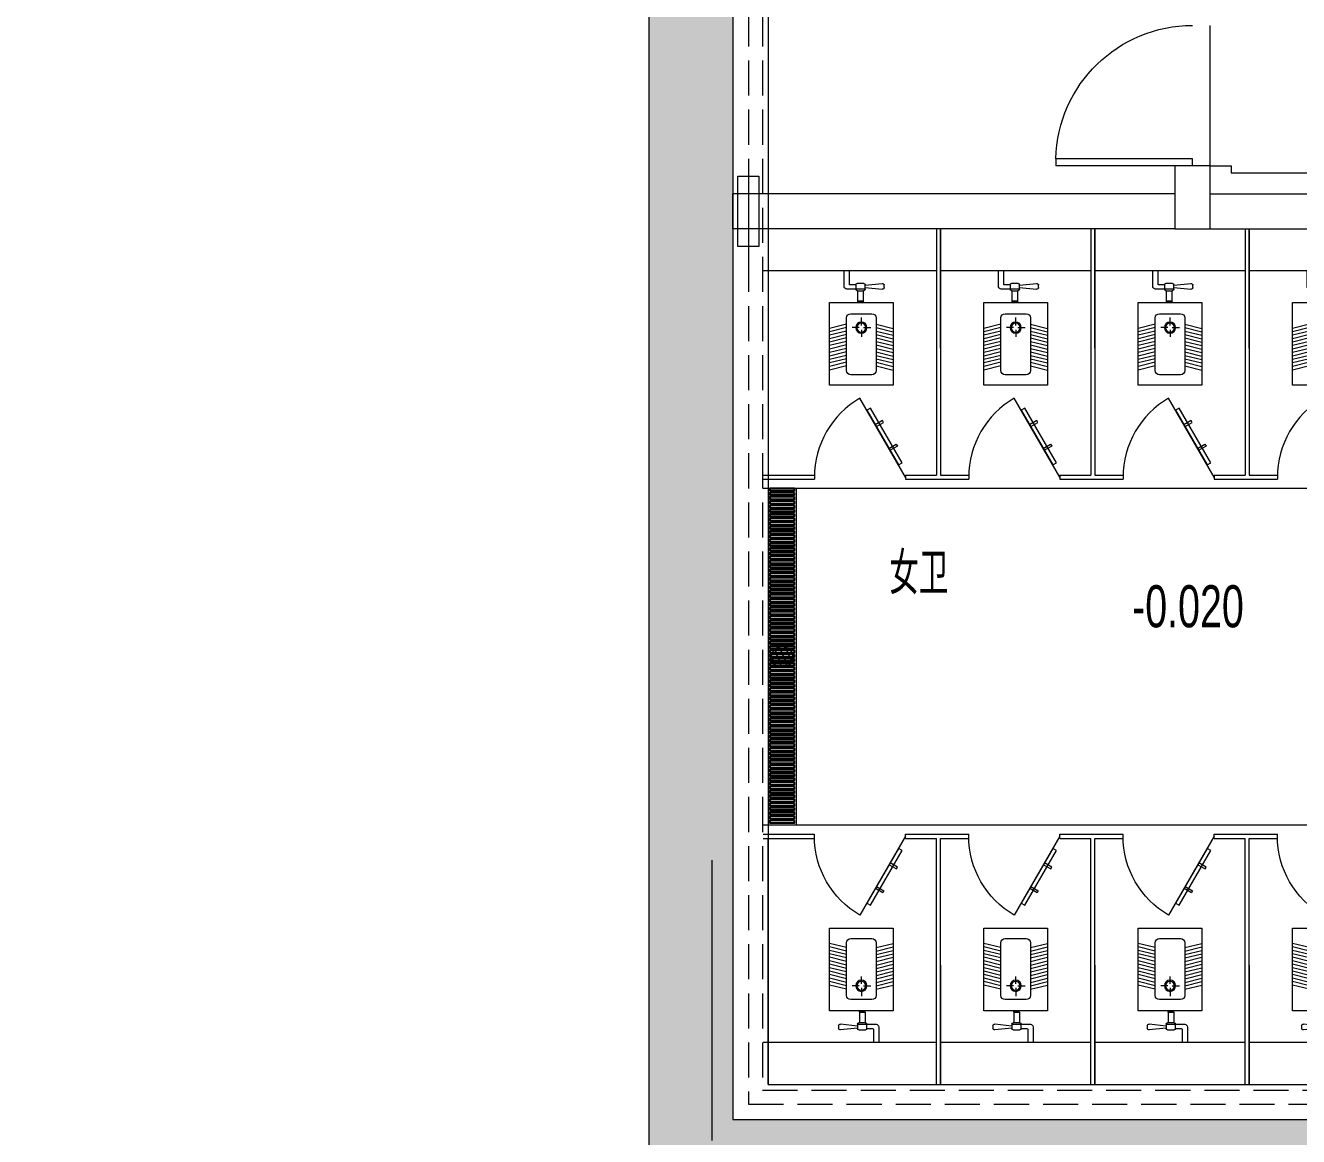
# Model space of a CAD drawing. Extents: x 4 to 13611208, y -605838 to 574722.
# Drawn here: x 13295504 to 13304578, y 207589 to 215510 of the extents above; entities that cross this region are included whole.
import ezdxf

# ---------------------------------------------------------------- set-up
doc = ezdxf.new("R2010")
doc.units = 0
doc.header["$LTSCALE"] = 1000
doc.header["$MEASUREMENT"] = 0
doc.linetypes.add('DASH', pattern=[0.35, 0.25, -0.1])
doc.linetypes.add('DOTE', pattern=[2.4200000000000004, 2, -0.2, 0.02, -0.2])
for name, color, linetype, lineweight in [('1-卫生间-设备', 8, 'Continuous', 13), ('建筑底图', 8, 'Continuous', 13), ('预埋件', 8, 'Continuous', 5)]:
    doc.layers.add(name, color=color, linetype=linetype, lineweight=lineweight)
doc.layers.add('洁具', color=253, linetype='Continuous')
doc.styles.add('C', font='HZTXT_E', dxfattribs={"width": 0.7, "bigfont": 'HZTXT'})

# ---------------------------------------------------------------- blocks, each defined once
blk = doc.blocks.new('dxg')
at = {"layer": '预埋件', "color": 8}
blk.add_line((12400099.73620189, -4150605.252443051), (12400799.73620189, -4150605.252443051), dxfattribs=at)
blk.add_lwpolyline([(12400199.73620189, -4150680.252443051), (12400199.73620189, -4150530.252443051), (12400699.73620189, -4150530.252443051), (12400699.73620189, -4150680.252443051), (12400199.73620189, -4150680.252443051)], dxfattribs=at)
blk = doc.blocks.new('蹲便器')
at = {"layer": '洁具', "color": 8, "lineweight": 5}
for p, q in [((-75518.66343140102, -530036.8860889504), (-75548.66343140102, -529914.3023951432)), ((-75493.55386403261, -530036.8860889504), (-75523.55386403261, -529914.3023951432)), ((-75468.44429666421, -530036.8860889504), (-75498.44429666421, -529914.3023951432)), ((-75444.41471533314, -530036.8860889504), (-75474.41471533314, -529914.3023951432)), ((-75419.30514796474, -530036.8860889504), (-75449.30514796474, -529914.3023951432)), ((-75394.19558059622, -530036.8860889504), (-75424.19558059622, -529914.3023951432)), ((-75370.16599926504, -530036.8860889504), (-75400.16599926504, -529914.3023951432)), ((-75345.05643189664, -530036.8860889504), (-75375.05643189664, -529914.3023951432)), ((-75319.94686452823, -530036.8860889504), (-75349.94686452823, -529914.3023951432)), ((-75295.91728319717, -530036.8860889504), (-75325.91728319717, -529914.3023951432)), ((-75270.80771582876, -530036.8860889504), (-75300.80771582876, -529914.3023951432)), ((-75245.69814846024, -530036.8860889504), (-75275.69814846024, -529914.3023951432)), ((-75221.66856712906, -530036.8860889504), (-75251.66856712906, -529914.3023951432)), ((-74959.34057755629, -530114.6486916214), (-74972.45367081824, -529993.2773627362)), ((-74959.71585146885, -529979.217220592), (-74945.02696346468, -529979.217220592)), ((-74944.83590673574, -530114.6486916214), (-74932.28914411529, -529993.2773627362)), ((-75246.45429989998, -530127.0428381406), (-75246.45429989998, -530075.1682890304)), ((-75261.21385690256, -530141.8023951432), (-75313.08840601274, -530141.8023951432)), ((-75246.45429989998, -530156.5619521458), (-75246.45429989998, -530208.436501256)), ((-75231.69474289741, -530141.8023951432), (-75173.17304349586, -530141.8023951432)), ((-75064.07978025335, -530133.8549452674), (-75064.07978025335, -530161.6616443173)), ((-75057.67978025344, -530127.4549452674), (-74983.0932907383, -530127.4549452674)), ((-75057.67978025344, -530127.4549452674), (-75057.67978025344, -530168.0616443173)), ((-75057.67978025344, -530168.0616443173), (-74983.0932907383, -530168.0616443173)), ((-74983.0932907383, -530171.2678979633), (-74983.0932907383, -530124.2486916215)), ((-74973.49329073832, -530114.6486916214), (-74941.54934720241, -530114.6486916214)), ((-74973.49329073832, -530114.6486916214), (-74973.49329073832, -530180.8678979634)), ((-74931.94934720243, -530124.2486916215), (-74931.94934720243, -530171.2678979633)), ((-75518.66343140102, -530246.718701336), (-75548.66343140102, -530369.3023951432)), ((-75493.55386403261, -530246.718701336), (-75523.55386403261, -530369.3023951432)), ((-75468.44429666421, -530246.718701336), (-75498.44429666421, -530369.3023951432)), ((-75444.41471533314, -530246.718701336), (-75474.41471533314, -530369.3023951432)), ((-75419.30514796474, -530246.718701336), (-75449.30514796474, -530369.3023951432)), ((-75394.19558059622, -530246.718701336), (-75424.19558059622, -530369.3023951432)), ((-75370.16599926504, -530246.718701336), (-75400.16599926504, -530369.3023951432)), ((-75345.05643189664, -530246.718701336), (-75375.05643189664, -530369.3023951432)), ((-75319.94686452823, -530246.718701336), (-75349.94686452823, -530369.3023951432)), ((-75295.91728319717, -530246.718701336), (-75325.91728319717, -530369.3023951432)), ((-75270.80771582876, -530246.718701336), (-75300.80771582876, -530369.3023951432)), ((-75245.69814846024, -530246.718701336), (-75275.69814846024, -530369.3023951432)), ((-75221.66856712906, -530246.718701336), (-75251.66856712906, -530369.3023951432)), ((-74941.54934720241, -530180.8678979634), (-74973.49329073832, -530180.8678979634)), ((-74971.54379147908, -530180.8678979634), (-74971.54379147908, -530246.1347731883)), ((-74952.34379147913, -530265.3347731882), (-74842.38559373969, -530265.3347731882)), ((-74942.4159924892, -530180.8678979634), (-74942.4159924892, -530220.9346107913)), ((-74936.01599248918, -530227.3346107912), (-74842.38559373969, -530227.3346107912))]:
    blk.add_line(p, q, dxfattribs=at)
blk.add_lwpolyline([(-75657.38559373969, -529914.3023951432), (-75657.38559373969, -530369.3023951432), (-75067.38559373969, -530369.3023951432), (-75067.38559373969, -529914.3023951432)], close=True, dxfattribs=at)
blk.add_lwpolyline([(-75582.38559373969, -530066.8860889504), (-75582.38559373969, -530216.718701336, 0.414213562373095), (-75552.38559373969, -530246.718701336), (-75177.38559373969, -530246.718701336, 0.414213562373095), (-75147.38559373969, -530216.718701336), (-75147.38559373969, -530066.8860889504, 0.414213562373095), (-75177.38559373969, -530036.8860889504), (-75552.38559373969, -530036.8860889504, 0.414213562373095)], format="xyb", close=True, dxfattribs=at)
for radius in [40, 31.6576408072724]:
    blk.add_circle((-75246.45429989998, -530141.8023951432), radius, dxfattribs=at)
for centre, radius, start, end in [((-74959.71585146885, -529992.0172205919), 12.8, 90, 185.6498412529631), ((-74945.02696346468, -529992.0172205919), 12.8, 354.3501587470369, 90), ((-75057.67978025344, -530133.8549452674), 6.4, 90, 180), ((-75057.67978025344, -530161.6616443173), 6.4, 180, 270), ((-74973.49329073832, -530124.2486916215), 9.600000000020373, 90, 180), ((-74973.49329073832, -530171.2678979633), 9.599999999991267, 180, 270), ((-74941.54934720241, -530124.2486916215), 9.600000000020373, 0, 90), ((-74941.5493472023, -530171.2678979633), 9.599999999991267, 270, 0), ((-74952.34379147913, -530246.1347731883), 19.2, 180, 270), ((-74936.01599248918, -530220.9346107913), 6.4, 180, 270)]:
    blk.add_arc(centre, radius, start, end, dxfattribs=at)
blk = doc.blocks.new('厕所衣钩01')
at = {"layer": '1-卫生间-设备', "color": 75}
for points in [[(41869.15375313975, 41155.97463694969), (41869.15375313975, 41125.97463694969), (42319.15375313975, 41125.97463694969), (42319.15375313975, 41155.97463694969)], [(41989.15375313975, 41185.97463694969), (41989.15375313975, 41125.97463694969), (42004.15375313975, 41125.97463694969), (42004.15375313975, 41185.97463694969)], [(42199.15375313975, 41185.97463694969), (42199.15375313975, 41125.97463694969), (42184.15375313975, 41125.97463694969), (42184.15375313975, 41185.97463694969)]]:
    blk.add_lwpolyline(points, close=True, dxfattribs=at)
blk = doc.blocks.new('$lvtry$00000171')
for p, q in [((-74.24621202462731, 10.60660171788186), (-10.60660171788186, 74.24621202462731)), ((-69.81875867368217, -27.39235180270043), (27.39235180242758, 69.81875867368217)), ((-53.03300858900184, -53.03300858886359), (53.03300858900184, 53.03300858886359)), ((-27.39235180242758, -69.81875867368217), (69.81875867368217, 27.39235180270043)), ((10.60660171788186, -74.24621202462731), (74.24621202462731, -10.60660171788186))]:
    blk.add_line(p, q)
blk.add_circle((0, 0), 75)
blk.add_point((0, 0))
blk = doc.blocks.new('$DorLib2D$00000001')
for p, q in [((0.45, 0.975), (0.5000000000000002, 0.975)), ((0.45, 0), (0.45, 0.975)), ((0.5, 0), (0.5, 0.975)), ((0.5, 0), (0.45, 0))]:
    blk.add_line(p, q)
at = {"lineweight": 13}
blk.add_arc((0.475, 0), 0.975, 91.46928358135379, 180, dxfattribs=at)
blk = doc.blocks.new('_FZH')
blk.add_lwpolyline([(-0.5, -0.5), (0.5, -0.5), (0.5000000000000001, 0.5), (-0.4999999999999999, 0.5)], close=True)

msp = doc.modelspace()

# ---------------------------------------------------------------- hatches: boundary and pattern name
at = {"layer": '建筑底图'}
h = msp.add_hatch(dxfattribs=at)
h.set_pattern_fill('钢筋混凝土', color=8, scale=100, style=0)
h.set_pattern_definition([(45, (0.2669163811951876, -129739.492322559), (-176.7766952966369, 176.7766952966369), []), (49.99999999999999, (0.2669163811951876, -129739.492322559), (717.2601826007534, -62.75213498259511), [75, -825]), (355, (0.2669163811951876, -129739.492322559), (-138.751333613, 752.1921337000118), [60, -660]), (100.4514, (60.03859638119519, -129744.721662559), (578.5093817140216, 689.4395420609536), [63.74019000000001, -701.142112]), (46.18420000000001, (0.2669163811951876, -129539.492322559), (1067.241048625644, -165.5190143290181), [112.5, -1237.5]), (96.6356, (89.20366138119519, -129553.285629559), (934.6627055487033, 974.1178709004417), [95.610288, -1051.713]), (351.1842, (0.2669163811951876, -129539.492322559), (934.6619451336272, 974.1186009253246), [90, -990]), (21, (100.2669163811952, -129589.492322559), (596.9070521184617, -402.6188906653388), [75, -825]), (326.0000000000001, (100.2669163811952, -129589.492322559), (243.3153319215817, 725.150045046853), [60, -660]), (71.4514, (150.0091493811952, -129623.043928559), (840.22262858149, 322.5304967099524), [63.74019000000001, -701.142112]), (37.50000000000001, (0.2669163811951876, -129739.492322559), (12.15985531729067, 332.8938538313115), [0, -652, 0, -670, 0, -662.5]), (7.499999999999999, (0.2669163811951876, -129739.492322559), (263.0695374421486, 394.4117118823602), [0, -382, 0, -637, 0, -252.5]), (327.5, (-222.7330836188048, -129739.492322559), (533.822436172409, -22.55487173437976), [0, -250, 0, -780, 0, -1035]), (317.5, (-322.7330836188048, -129739.492322559), (583.1861693423863, 100.1049823323177), [0, -325, 0, -518, 0, -735])])
h.paths.add_polyline_path([(13333997.36706131, 224709.5125439432), (13294898.3266213, 224709.5125439243), (13294898.3266213, 217009.5139677661), (13299947.36620429, 217009.5139677661), (13299947.36620442, 207109.5123762545), (13319627.36781459, 207109.5123762545), (13319627.36781599, 206729.5124832372), (13320127.3662034, 206729.5124850767), (13320127.36781474, 209209.5139065575), (13325547.36620441, 209209.5139065575), (13325547.36620441, 208709.5139069349), (13326297.3662033, 208709.513906935), (13326297.36620318, 206729.5125072933), (13326897.36620318, 206729.5125094265), (13326897.36620318, 207229.5124941133), (13326897.36620427, 209309.4927018727), (13326147.36620426, 209309.5139063675), (13326147.36620426, 213709.5139064658), (13326897.36620333, 213709.5139064768), (13326897.36620339, 214309.5139064768), (13325547.36620496, 214309.5139065336), (13325547.36620426, 209809.5139039927), (13319627.36779479, 209809.5139040793), (13319627.36781494, 207709.5123763969), (13300547.36620436, 207709.5123763969), (13300547.36620426, 217009.5139678336), (13304147.35267768, 217009.5139679143), (13304147.35267769, 217609.5139679978), (13295398.32662125, 217609.5139679978), (13295398.32662124, 224109.5139679142), (13333397.36620138, 224109.5125452583), (13333397.36620321, 213709.513907261), (13334147.36620447, 213709.5139072611), (13334147.36620447, 209309.5139068479), (13333397.3664911, 209309.5139068479), (13333397.3664911, 206729.5125333653), (13333697.3662034, 206729.5125346023), (13333997.36620334, 206729.5125361029), (13333997.36620356, 208709.5139075825), (13334747.36620447, 208709.5139075825), (13334747.36620447, 214309.5139064251), (13333997.36620323, 214309.5139064286)])
h.paths.add_polyline_path([(13326897.36615629, 217609.512545276), (13305647.35268833, 217609.0287815803), (13305647.36633649, 217009.5139683862), (13326897.36616125, 217009.512781654)], flags=17)

# ---------------------------------------------------------------- linework, layer by layer
for p, q in [((13299947.36620429, 217009.5139677661), (13299947.36620442, 207109.5123762545)), ((13300547.36620426, 217009.5139678336), (13300547.36620436, 207709.5123763969)), ((13303947.36650117, 214509.5135312371), (13303947.3664295, 215509.5135312371)), ((13303697.36651557, 214309.5135287479), (13300547.36620429, 214309.513528724)), ((13300547.36620429, 214059.513528724), (13300547.36620429, 214309.513528724)), ((13303947.36651567, 214309.5135287459), (13306427.3660918, 214309.5135261551)), ((13303697.36651584, 214059.5135285883), (13300547.36620429, 214059.513528724)), ((13301997.3664533, 214059.5135163948), (13301997.3664533, 212304.5135163948)), ((13302027.3664533, 214059.5135163948), (13302027.3664533, 212304.5135163948)), ((13302027.3664533, 214059.5135163903), (13302027.3664533, 212304.5135163948)), ((13303097.3664533, 214059.5135163948), (13303097.3664533, 212304.5135163948)), ((13303127.3664533, 214059.5135163948), (13303127.3664533, 212304.5135163948)), ((13303127.3664533, 214059.5135163903), (13303127.3664533, 212304.5135163948)), ((13303947.36651476, 214059.5135286115), (13306427.36655738, 214059.5135261359)), ((13304197.3664533, 214059.5135163948), (13304197.3664533, 212304.5135163948)), ((13304227.3664533, 214059.5135163948), (13304227.3664533, 212304.5135163948)), ((13304227.3664533, 214059.5135163903), (13304227.3664533, 212304.5135163948)), ((13301997.3664533, 213759.5135163999), (13300762.3662043, 213759.5135163999)), ((13303097.3664533, 213759.5135163999), (13302027.3664533, 213759.5135163999)), ((13304197.3664533, 213759.5135163999), (13303127.3664533, 213759.5135163999)), ((13305297.3664533, 213759.5135163999), (13304227.3664533, 213759.5135163999)), ((13300762.3662043, 212304.5135163948), (13301127.3664533, 212304.5135163948)), ((13300762.3662043, 212274.5135163948), (13301127.3664533, 212274.5135163948)), ((13301127.3664533, 212304.5135163948), (13301127.3664533, 212274.5135163948)), ((13301777.3664533, 212304.5135163948), (13301997.3664533, 212304.5135163948)), ((13301777.3664533, 212304.5135163948), (13301777.3664533, 212274.5135163948)), ((13301777.3664533, 212274.5135163948), (13301977.3664533, 212274.5135163948)), ((13301947.3664533, 212274.5135163948), (13302177.3664533, 212274.5135163948)), ((13301997.3664533, 212274.5135163948), (13302227.3664533, 212274.5135163948)), ((13302027.3664533, 212304.5135163948), (13302177.3664533, 212304.5135163948)), ((13302027.3664533, 212304.5135163948), (13302227.3664533, 212304.5135163948)), ((13302227.3664533, 212304.5135163948), (13302227.3664533, 212274.5135163948)), ((13302877.3664533, 212304.5135163948), (13303097.3664533, 212304.5135163948)), ((13302877.3664533, 212304.5135163948), (13302877.3664533, 212274.5135163948)), ((13302877.3664533, 212274.5135163948), (13303077.3664533, 212274.5135163948)), ((13303047.3664533, 212274.5135163948), (13303277.3664533, 212274.5135163948)), ((13303097.3664533, 212274.5135163948), (13303327.3664533, 212274.5135163948)), ((13303127.3664533, 212304.5135163948), (13303277.3664533, 212304.5135163948)), ((13303127.3664533, 212304.5135163948), (13303327.3664533, 212304.5135163948)), ((13303327.3664533, 212304.5135163948), (13303327.3664533, 212274.5135163948)), ((13303977.3664533, 212304.5135163948), (13304197.3664533, 212304.5135163948)), ((13303977.3664533, 212304.5135163948), (13303977.3664533, 212274.5135163948)), ((13303977.3664533, 212274.5135163948), (13304177.3664533, 212274.5135163948)), ((13304147.3664533, 212274.5135163948), (13304377.3664533, 212274.5135163948)), ((13304197.3664533, 212274.5135163948), (13304427.3664533, 212274.5135163948)), ((13304227.3664533, 212304.5135163948), (13304377.3664533, 212304.5135163948)), ((13304227.3664533, 212304.5135163948), (13304427.3664533, 212304.5135163948)), ((13304427.3664533, 212304.5135163948), (13304427.3664533, 212274.5135163948)), ((13306427.3664533, 212209.5135163948), (13300762.3662043, 212209.5135163948)), ((13306427.36621305, 209809.5123666654), (13300762.3662043, 209809.5123666654)), ((13300762.3662043, 209744.5123666654), (13301127.36621305, 209744.5123666654)), ((13300762.3662043, 209714.5123666654), (13301077.36621305, 209714.5123666654)), ((13300762.3662043, 209714.5123666654), (13301127.36621305, 209714.5123666654)), ((13300797.3662043, 207959.5123666698), (13300797.3662043, 209714.5123666654)), ((13301127.36621305, 209714.5123666654), (13301127.36621305, 209744.5123666654)), ((13301777.36621305, 209744.5123666654), (13301977.36621305, 209744.5123666654)), ((13301777.36621305, 209714.5123666654), (13301777.36621305, 209744.5123666654)), ((13301777.36621305, 209714.5123666654), (13301997.36621305, 209714.5123666654)), ((13301947.36621305, 209744.5123666654), (13302177.36621305, 209744.5123666654)), ((13301997.36621305, 209744.5123666654), (13302227.36621305, 209744.5123666654)), ((13301997.36621305, 207959.5123666654), (13301997.36621305, 209714.5123666654)), ((13302027.36621305, 207959.5123666654), (13302027.36621305, 209714.5123666654)), ((13302027.36621305, 209714.5123666654), (13302177.36621305, 209714.5123666654)), ((13302027.36621305, 207959.5123666698), (13302027.36621305, 209714.5123666654)), ((13302027.36621305, 209714.5123666654), (13302227.36621305, 209714.5123666654)), ((13302227.36621305, 209714.5123666654), (13302227.36621305, 209744.5123666654)), ((13302877.36621305, 209744.5123666654), (13303077.36621305, 209744.5123666654)), ((13302877.36621305, 209714.5123666654), (13302877.36621305, 209744.5123666654)), ((13302877.36621305, 209714.5123666654), (13303097.36621305, 209714.5123666654)), ((13303047.36621305, 209744.5123666654), (13303277.36621305, 209744.5123666654)), ((13303097.36621305, 209744.5123666654), (13303327.36621305, 209744.5123666654)), ((13303097.36621305, 207959.5123666654), (13303097.36621305, 209714.5123666654)), ((13303127.36621305, 207959.5123666654), (13303127.36621305, 209714.5123666654)), ((13303127.36621305, 209714.5123666654), (13303277.36621305, 209714.5123666654)), ((13303127.36621305, 207959.5123666698), (13303127.36621305, 209714.5123666654)), ((13303127.36621305, 209714.5123666654), (13303327.36621305, 209714.5123666654)), ((13303327.36621305, 209714.5123666654), (13303327.36621305, 209744.5123666654)), ((13303977.36621305, 209744.5123666654), (13304177.36621305, 209744.5123666654)), ((13303977.36621305, 209714.5123666654), (13303977.36621305, 209744.5123666654)), ((13303977.36621305, 209714.5123666654), (13304197.36621305, 209714.5123666654)), ((13304147.36621305, 209744.5123666654), (13304377.36621305, 209744.5123666654)), ((13304197.36621305, 209744.5123666654), (13304427.36621305, 209744.5123666654)), ((13304197.36621305, 207959.5123666654), (13304197.36621305, 209714.5123666654)), ((13304227.36621305, 207959.5123666654), (13304227.36621305, 209714.5123666654)), ((13304227.36621305, 209714.5123666654), (13304377.36621305, 209714.5123666654)), ((13304227.36621305, 207959.5123666698), (13304227.36621305, 209714.5123666654)), ((13304227.36621305, 209714.5123666654), (13304427.36621305, 209714.5123666654)), ((13304427.36621305, 209714.5123666654), (13304427.36621305, 209744.5123666654)), ((13301997.36621305, 208259.5123666603), (13300762.3662043, 208259.5123666603)), ((13303097.36621305, 208259.5123666603), (13302027.36621305, 208259.5123666603)), ((13304197.36621305, 208259.5123666603), (13303127.36621305, 208259.5123666603)), ((13305297.36621305, 208259.5123666603), (13304227.36621305, 208259.5123666603)), ((13300547.36620436, 207709.5123763969), (13319627.36781494, 207709.5123763969))]:
    msp.add_line(p, q, dxfattribs=at)
at = {"layer": '建筑底图', "ltscale": 3}
for p, q in [((13304097.36632192, 214509.5135265836), (13304097.36632192, 214459.5135282977)), ((13304097.36632192, 214459.5135282977), (13307912.36615659, 214459.5135282977)), ((13302027.3664533, 213209.5135163948), (13302027.3664533, 214059.5135163948)), ((13302027.3664533, 213409.5114316059), (13302027.3664533, 214059.5135163903)), ((13303127.3664533, 213209.5135163948), (13303127.3664533, 214059.5135163948)), ((13303127.3664533, 213409.5114316059), (13303127.3664533, 214059.5135163903)), ((13304227.3664533, 213209.5135163948), (13304227.3664533, 214059.5135163948)), ((13304227.3664533, 213409.5114316059), (13304227.3664533, 214059.5135163903)), ((13302027.36621305, 208809.5123666654), (13302027.36621305, 207959.5123666654)), ((13303127.36621305, 208809.5123666654), (13303127.36621305, 207959.5123666654)), ((13304227.36621305, 208809.5123666654), (13304227.36621305, 207959.5123666654)), ((13302027.36621305, 208609.5144514543), (13302027.36621305, 207959.5123666698)), ((13303127.36621305, 208609.5144514543), (13303127.36621305, 207959.5123666698)), ((13304227.36621305, 208609.5144514543), (13304227.36621305, 207959.5123666698))]:
    msp.add_line(p, q, dxfattribs=at)
at = {"layer": '建筑底图', "linetype": 'ByBlock'}
for p, q in [((13300797.3662043, 212209.5135163948), (13300797.3662043, 209809.5123666654)), ((13300997.36605204, 212209.5135163948), (13300997.36605204, 209809.5123666654))]:
    msp.add_line(p, q, dxfattribs=at)
at = {"layer": '建筑底图', "color": 8, "linetype": 'DOTE'}
msp.add_line((13300397.36620496, 209559.5146856282), (13300397.36620496, 180083.0282935039), dxfattribs=at)
at = {"layer": '建筑底图', "color": 8}
msp.add_lwpolyline([(13421797.36620497, 205259.5139687569), (13333997.36620318, 205259.5139784271), (13333997.36620356, 208709.5139075825), (13334747.36620447, 208709.5139075825), (13334747.36620449, 214309.5139064251), (13333997.36620323, 214309.5139683055), (13333997.36706131, 224709.5125439432), (13294898.3266213, 224709.5125439243), (13294898.3266213, 217009.5139677662), (13299947.36620429, 217009.5139677661), (13299947.36620442, 207109.5123762545), (13319627.36781459, 207109.5124487435), (13319627.36781459, 205259.5139686145), (13311597.36622271, 205259.5139686024), (13311597.36622271, 205909.5123766038), (13271047.366205, 205909.5143252863), (13271047.366205, 223959.5166330708), (13237197.36620504, 223959.5166330813), (13237197.36620504, 205909.5123766036), (13207597.36620496, 205909.5123766038), (13207597.36620496, 207459.5123766038), (13192397.4014289, 207459.5123766038), (13192397.4014289, 223759.5122452438), (13165097.40305062, 223759.5043783415)], dxfattribs=at)
at = {"layer": '建筑底图', "linetype": 'DASH'}
for points in [[(13300657.3662043, 217009.5139678766), (13300657.3662043, 207819.5123763334), (13319627.36781482, 207819.5123751301)], [(13300757.3662043, 217009.5139678766), (13300757.3662043, 207919.5123763271), (13319627.36781483, 207919.5123751301)]]:
    msp.add_lwpolyline(points, dxfattribs=at)
at = {"layer": '建筑底图', "ltscale": 3}
for points in [[(13300797.3662043, 217009.5139678766), (13300797.3662043, 207959.5123763245), (13319627.36781483, 207959.5123751301)], [(13303947.36651543, 214509.5135265836), (13304097.36632192, 214509.5135265836)]]:
    msp.add_lwpolyline(points, dxfattribs=at)
at = {"layer": '建筑底图'}
for points in [[(13301777.3664533, 212289.5135163948), (13301452.3664533, 212852.4300288561, 0.2679491924311258), (13301127.3664533, 212289.5135163948)], [(13302877.3664533, 212289.5135163948), (13302552.3664533, 212852.4300288561, 0.2679491924311258), (13302227.3664533, 212289.5135163948)], [(13303977.3664533, 212289.5135163948), (13303652.3664533, 212852.4300288561, 0.2679491924311258), (13303327.3664533, 212289.5135163948)], [(13305077.3664533, 212289.5135163948), (13304752.3664533, 212852.4300288561, 0.2679491924311258), (13304427.3664533, 212289.5135163948)], [(13301777.36621305, 209729.5123666654), (13301452.36621305, 209166.595854204, -0.2679491924311258), (13301127.36621305, 209729.5123666654)], [(13302877.36621305, 209729.5123666654), (13302552.36621305, 209166.595854204, -0.2679491924311258), (13302227.36621305, 209729.5123666654)], [(13303977.36621305, 209729.5123666654), (13303652.36621305, 209166.595854204, -0.2679491924311258), (13303327.36621305, 209729.5123666654)], [(13305077.36621305, 209729.5123666654), (13304752.36621305, 209166.595854204, -0.2679491924311258), (13304427.36621305, 209729.5123666654)]]:
    msp.add_lwpolyline(points, format="xyb", dxfattribs=at)
at = {"layer": '建筑底图', "linetype": 'ByBlock', "lineweight": -3}
for points in [[(13300985.77212835, 212208.6209644472), (13300808.960128, 212208.6209644472), (13300808.960128, 212193.2682638742), (13300985.77212835, 212193.2682638742)], [(13300985.77212835, 212208.6209644472), (13300808.960128, 212208.6209644472), (13300808.960128, 212193.2682638742), (13300985.77212835, 212193.2682638742)], [(13300985.77212835, 212178.2682638742), (13300808.960128, 212178.2682638742), (13300808.960128, 212162.9155633013), (13300985.77212835, 212162.9155633013)], [(13300985.77212835, 212147.9155633013), (13300808.960128, 212147.9155633013), (13300808.960128, 212132.5628627284), (13300985.77212835, 212132.5628627284)], [(13300985.77212835, 212147.9155633013), (13300808.960128, 212147.9155633013), (13300808.960128, 212132.5628627284), (13300985.77212835, 212132.5628627284)], [(13300985.77212835, 212117.5628627284), (13300808.960128, 212117.5628627284), (13300808.960128, 212102.2101621554), (13300985.77212835, 212102.2101621554)], [(13300985.77212835, 212087.2101621554), (13300808.960128, 212087.2101621554), (13300808.960128, 212071.8574615825), (13300985.77212835, 212071.8574615825)], [(13300985.77212835, 212087.2101621554), (13300808.960128, 212087.2101621554), (13300808.960128, 212071.8574615825), (13300985.77212835, 212071.8574615825)], [(13300985.77212835, 212056.8574615825), (13300808.960128, 212056.8574615825), (13300808.960128, 212041.5047610096), (13300985.77212835, 212041.5047610096)], [(13300985.77212835, 212026.5047610096), (13300808.960128, 212026.5047610096), (13300808.960128, 212011.1520604367), (13300985.77212835, 212011.1520604367)], [(13300985.77212835, 212026.5047610096), (13300808.960128, 212026.5047610096), (13300808.960128, 212011.1520604367), (13300985.77212835, 212011.1520604367)], [(13300985.77212835, 211996.1520604367), (13300808.960128, 211996.1520604367), (13300808.960128, 211980.7993598637), (13300985.77212835, 211980.7993598637)], [(13300985.77212835, 211965.7993598637), (13300808.960128, 211965.7993598637), (13300808.960128, 211950.4466592908), (13300985.77212835, 211950.4466592908)], [(13300985.77212835, 211965.7993598637), (13300808.960128, 211965.7993598637), (13300808.960128, 211950.4466592908), (13300985.77212835, 211950.4466592908)], [(13300985.77212835, 211935.4466592908), (13300808.960128, 211935.4466592908), (13300808.960128, 211920.0939587179), (13300985.77212835, 211920.0939587179)], [(13300985.77212835, 211905.0939587179), (13300808.960128, 211905.0939587179), (13300808.960128, 211889.741258145), (13300985.77212835, 211889.741258145)], [(13300985.77212835, 211905.0939587179), (13300808.960128, 211905.0939587179), (13300808.960128, 211889.741258145), (13300985.77212835, 211889.741258145)], [(13300985.77212835, 211874.741258145), (13300808.960128, 211874.741258145), (13300808.960128, 211859.388557572), (13300985.77212835, 211859.388557572)], [(13300985.77212835, 211844.388557572), (13300808.960128, 211844.388557572), (13300808.960128, 211829.0358569991), (13300985.77212835, 211829.0358569991)], [(13300985.77212835, 211844.388557572), (13300808.960128, 211844.388557572), (13300808.960128, 211829.0358569991), (13300985.77212835, 211829.0358569991)], [(13300985.77212835, 211814.0358569991), (13300808.960128, 211814.0358569991), (13300808.960128, 211798.6831564262), (13300985.77212835, 211798.6831564262)], [(13300985.77212835, 211783.6831564262), (13300808.960128, 211783.6831564262), (13300808.960128, 211768.3304558533), (13300985.77212835, 211768.3304558533)], [(13300985.77212835, 211783.6831564262), (13300808.960128, 211783.6831564262), (13300808.960128, 211768.3304558533), (13300985.77212835, 211768.3304558533)], [(13300985.77212835, 211753.3304558533), (13300808.960128, 211753.3304558533), (13300808.960128, 211737.9777552803), (13300985.77212835, 211737.9777552803)], [(13300985.77212835, 211722.9777552803), (13300808.960128, 211722.9777552803), (13300808.960128, 211707.6250547074), (13300985.77212835, 211707.6250547074)], [(13300985.77212835, 211722.9777552803), (13300808.960128, 211722.9777552803), (13300808.960128, 211707.6250547074), (13300985.77212835, 211707.6250547074)], [(13300985.77212835, 211692.6250547074), (13300808.960128, 211692.6250547074), (13300808.960128, 211677.2723541345), (13300985.77212835, 211677.2723541345)], [(13300985.77212835, 211662.2723541345), (13300808.960128, 211662.2723541345), (13300808.960128, 211646.9196535615), (13300985.77212835, 211646.9196535615)], [(13300985.77212835, 211662.2723541345), (13300808.960128, 211662.2723541345), (13300808.960128, 211646.9196535615), (13300985.77212835, 211646.9196535615)], [(13300985.77212835, 211631.9196535615), (13300808.960128, 211631.9196535615), (13300808.960128, 211616.5669529886), (13300985.77212835, 211616.5669529886)], [(13300985.77212835, 211601.5669529886), (13300808.960128, 211601.5669529886), (13300808.960128, 211586.2142524157), (13300985.77212835, 211586.2142524157)], [(13300985.77212835, 211601.5669529886), (13300808.960128, 211601.5669529886), (13300808.960128, 211586.2142524157), (13300985.77212835, 211586.2142524157)], [(13300985.77212835, 211571.2142524157), (13300808.960128, 211571.2142524157), (13300808.960128, 211555.8615518428), (13300985.77212835, 211555.8615518428)], [(13300985.77212835, 211540.8615518428), (13300808.960128, 211540.8615518428), (13300808.960128, 211525.5088512698), (13300985.77212835, 211525.5088512698)], [(13300985.77212835, 211540.8615518428), (13300808.960128, 211540.8615518428), (13300808.960128, 211525.5088512698), (13300985.77212835, 211525.5088512698)], [(13300985.77212835, 211510.5088512698), (13300808.960128, 211510.5088512698), (13300808.960128, 211495.1561506969), (13300985.77212835, 211495.1561506969)], [(13300985.77212835, 211480.1561506969), (13300808.960128, 211480.1561506969), (13300808.960128, 211464.803450124), (13300985.77212835, 211464.803450124)], [(13300985.77212835, 211480.1561506969), (13300808.960128, 211480.1561506969), (13300808.960128, 211464.803450124), (13300985.77212835, 211464.803450124)], [(13300985.77212835, 211449.803450124), (13300808.960128, 211449.803450124), (13300808.960128, 211434.4507495511), (13300985.77212835, 211434.4507495511)], [(13300985.77212835, 211419.4507495511), (13300808.960128, 211419.4507495511), (13300808.960128, 211404.0980489781), (13300985.77212835, 211404.0980489781)], [(13300985.77212835, 211419.4507495511), (13300808.960128, 211419.4507495511), (13300808.960128, 211404.0980489781), (13300985.77212835, 211404.0980489781)], [(13300985.77212835, 211389.0980489781), (13300808.960128, 211389.0980489781), (13300808.960128, 211373.7453484052), (13300985.77212835, 211373.7453484052)], [(13300985.77212835, 211358.7453484052), (13300808.960128, 211358.7453484052), (13300808.960128, 211343.3926478323), (13300985.77212835, 211343.3926478323)], [(13300985.77212835, 211358.7453484052), (13300808.960128, 211358.7453484052), (13300808.960128, 211343.3926478323), (13300985.77212835, 211343.3926478323)], [(13300985.77212835, 211328.3926478323), (13300808.960128, 211328.3926478323), (13300808.960128, 211313.0399472594), (13300985.77212835, 211313.0399472594)], [(13300985.77212835, 211298.0399472594), (13300808.960128, 211298.0399472594), (13300808.960128, 211282.6872466864), (13300985.77212835, 211282.6872466864)], [(13300985.77212835, 211298.0399472594), (13300808.960128, 211298.0399472594), (13300808.960128, 211282.6872466864), (13300985.77212835, 211282.6872466864)], [(13300985.77212835, 211267.6872466864), (13300808.960128, 211267.6872466864), (13300808.960128, 211252.3345461135), (13300985.77212835, 211252.3345461135)], [(13300985.77212835, 211237.3345461135), (13300808.960128, 211237.3345461135), (13300808.960128, 211221.9818455406), (13300985.77212835, 211221.9818455406)], [(13300985.77212835, 211237.3345461135), (13300808.960128, 211237.3345461135), (13300808.960128, 211221.9818455406), (13300985.77212835, 211221.9818455406)], [(13300985.77212835, 211206.9818455406), (13300808.960128, 211206.9818455406), (13300808.960128, 211191.6291449677), (13300985.77212835, 211191.6291449677)], [(13300985.77212835, 211176.6291449677), (13300808.960128, 211176.6291449677), (13300808.960128, 211161.2764443947), (13300985.77212835, 211161.2764443947)], [(13300985.77212835, 211176.6291449677), (13300808.960128, 211176.6291449677), (13300808.960128, 211161.2764443947), (13300985.77212835, 211161.2764443947)], [(13300985.77212835, 211146.2764443947), (13300808.960128, 211146.2764443947), (13300808.960128, 211130.9237438218), (13300985.77212835, 211130.9237438218)], [(13300985.77212835, 211115.9237438218), (13300808.960128, 211115.9237438218), (13300808.960128, 211100.5710432489), (13300985.77212835, 211100.5710432489)], [(13300985.77212835, 211115.9237438218), (13300808.960128, 211115.9237438218), (13300808.960128, 211100.5710432489), (13300985.77212835, 211100.5710432489)], [(13300985.77212835, 211085.5710432489), (13300808.960128, 211085.5710432489), (13300808.960128, 211070.2183426759), (13300985.77212835, 211070.2183426759)], [(13300985.77212835, 211055.2183426759), (13300808.960128, 211055.2183426759), (13300808.960128, 211039.865642103), (13300985.77212835, 211039.865642103)], [(13300985.77212835, 211055.2183426759), (13300808.960128, 211055.2183426759), (13300808.960128, 211039.865642103), (13300985.77212835, 211039.865642103)], [(13300985.77212835, 211024.865642103), (13300808.960128, 211024.865642103), (13300808.960128, 211009.5129415301), (13300985.77212835, 211009.5129415301)], [(13300985.77212835, 210994.5129415301), (13300808.960128, 210994.5129415301), (13300808.960128, 210979.1602409572), (13300985.77212835, 210979.1602409572)], [(13300985.77212835, 210994.5129415301), (13300808.960128, 210994.5129415301), (13300808.960128, 210979.1602409572), (13300985.77212835, 210979.1602409572)], [(13300985.77212835, 210964.1602409572), (13300808.960128, 210964.1602409572), (13300808.960128, 210948.8075403842), (13300985.77212835, 210948.8075403842)], [(13300985.77212835, 210933.8075403842), (13300808.960128, 210933.8075403842), (13300808.960128, 210918.4548398113), (13300985.77212835, 210918.4548398113)], [(13300985.77212835, 210933.8075403842), (13300808.960128, 210933.8075403842), (13300808.960128, 210918.4548398113), (13300985.77212835, 210918.4548398113)], [(13300985.77212835, 210903.4548398113), (13300808.960128, 210903.4548398113), (13300808.960128, 210888.1021392384), (13300985.77212835, 210888.1021392384)], [(13300985.77212835, 210873.1021392384), (13300808.960128, 210873.1021392384), (13300808.960128, 210857.7494386655), (13300985.77212835, 210857.7494386655)], [(13300985.77212835, 210873.1021392384), (13300808.960128, 210873.1021392384), (13300808.960128, 210857.7494386655), (13300985.77212835, 210857.7494386655)], [(13300985.77212835, 210842.7494386655), (13300808.960128, 210842.7494386655), (13300808.960128, 210827.3967380925), (13300985.77212835, 210827.3967380925)], [(13300985.77212835, 210812.3967380925), (13300808.960128, 210812.3967380925), (13300808.960128, 210797.0440375196), (13300985.77212835, 210797.0440375196)], [(13300985.77212835, 210812.3967380925), (13300808.960128, 210812.3967380925), (13300808.960128, 210797.0440375196), (13300985.77212835, 210797.0440375196)], [(13300985.77212835, 210782.0440375196), (13300808.960128, 210782.0440375196), (13300808.960128, 210766.6913369467), (13300985.77212835, 210766.6913369467)], [(13300985.77212835, 210751.6913369467), (13300808.960128, 210751.6913369467), (13300808.960128, 210736.3386363738), (13300985.77212835, 210736.3386363738)], [(13300985.77212835, 210751.6913369467), (13300808.960128, 210751.6913369467), (13300808.960128, 210736.3386363738), (13300985.77212835, 210736.3386363738)], [(13300985.77212835, 210721.3386363738), (13300808.960128, 210721.3386363738), (13300808.960128, 210705.9859358008), (13300985.77212835, 210705.9859358008)], [(13300985.77212835, 210690.9859358008), (13300808.960128, 210690.9859358008), (13300808.960128, 210675.6332352279), (13300985.77212835, 210675.6332352279)], [(13300985.77212835, 210690.9859358008), (13300808.960128, 210690.9859358008), (13300808.960128, 210675.6332352279), (13300985.77212835, 210675.6332352279)], [(13300985.77212835, 210660.6332352279), (13300808.960128, 210660.6332352279), (13300808.960128, 210645.280534655), (13300985.77212835, 210645.280534655)], [(13300985.77212835, 210630.280534655), (13300808.960128, 210630.280534655), (13300808.960128, 210614.927834082), (13300985.77212835, 210614.927834082)], [(13300985.77212835, 210630.280534655), (13300808.960128, 210630.280534655), (13300808.960128, 210614.927834082), (13300985.77212835, 210614.927834082)], [(13300985.77212835, 210599.927834082), (13300808.960128, 210599.927834082), (13300808.960128, 210584.5751335091), (13300985.77212835, 210584.5751335091)], [(13300985.77212835, 210569.5751335091), (13300808.960128, 210569.5751335091), (13300808.960128, 210554.2224329362), (13300985.77212835, 210554.2224329362)], [(13300985.77212835, 210569.5751335091), (13300808.960128, 210569.5751335091), (13300808.960128, 210554.2224329362), (13300985.77212835, 210554.2224329362)], [(13300985.77212835, 210539.2224329362), (13300808.960128, 210539.2224329362), (13300808.960128, 210523.8697323633), (13300985.77212835, 210523.8697323633)], [(13300985.77212835, 210508.8697323633), (13300808.960128, 210508.8697323633), (13300808.960128, 210493.5170317903), (13300985.77212835, 210493.5170317903)], [(13300985.77212835, 210508.8697323633), (13300808.960128, 210508.8697323633), (13300808.960128, 210493.5170317903), (13300985.77212835, 210493.5170317903)], [(13300985.77212835, 210478.5170317903), (13300808.960128, 210478.5170317903), (13300808.960128, 210463.1643312174), (13300985.77212835, 210463.1643312174)], [(13300985.77212835, 210448.1643312174), (13300808.960128, 210448.1643312174), (13300808.960128, 210432.8116306445), (13300985.77212835, 210432.8116306445)], [(13300985.77212835, 210448.1643312174), (13300808.960128, 210448.1643312174), (13300808.960128, 210432.8116306445), (13300985.77212835, 210432.8116306445)], [(13300985.77212835, 210417.8116306445), (13300808.960128, 210417.8116306445), (13300808.960128, 210402.4589300716), (13300985.77212835, 210402.4589300716)], [(13300985.77212835, 210387.4589300716), (13300808.960128, 210387.4589300716), (13300808.960128, 210372.1062294986), (13300985.77212835, 210372.1062294986)], [(13300985.77212835, 210387.4589300716), (13300808.960128, 210387.4589300716), (13300808.960128, 210372.1062294986), (13300985.77212835, 210372.1062294986)], [(13300985.77212835, 210357.1062294986), (13300808.960128, 210357.1062294986), (13300808.960128, 210341.7535289257), (13300985.77212835, 210341.7535289257)], [(13300985.77212835, 210326.7535289257), (13300808.960128, 210326.7535289257), (13300808.960128, 210311.4008283528), (13300985.77212835, 210311.4008283528)], [(13300985.77212835, 210326.7535289257), (13300808.960128, 210326.7535289257), (13300808.960128, 210311.4008283528), (13300985.77212835, 210311.4008283528)], [(13300985.77212835, 210296.4008283528), (13300808.960128, 210296.4008283528), (13300808.960128, 210281.0481277799), (13300985.77212835, 210281.0481277799)], [(13300985.77212835, 210266.0481277799), (13300808.960128, 210266.0481277799), (13300808.960128, 210250.6954272069), (13300985.77212835, 210250.6954272069)], [(13300985.77212835, 210266.0481277799), (13300808.960128, 210266.0481277799), (13300808.960128, 210250.6954272069), (13300985.77212835, 210250.6954272069)], [(13300985.77212835, 210235.6954272069), (13300808.960128, 210235.6954272069), (13300808.960128, 210220.342726634), (13300985.77212835, 210220.342726634)], [(13300985.77212835, 210205.342726634), (13300808.960128, 210205.342726634), (13300808.960128, 210189.9900260611), (13300985.77212835, 210189.9900260611)], [(13300985.77212835, 210205.342726634), (13300808.960128, 210205.342726634), (13300808.960128, 210189.9900260611), (13300985.77212835, 210189.9900260611)], [(13300985.77212835, 210174.9900260611), (13300808.960128, 210174.9900260611), (13300808.960128, 210159.6373254881), (13300985.77212835, 210159.6373254881)], [(13300985.77212835, 210144.6373254881), (13300808.960128, 210144.6373254881), (13300808.960128, 210129.2846249152), (13300985.77212835, 210129.2846249152)], [(13300985.77212835, 210144.6373254881), (13300808.960128, 210144.6373254881), (13300808.960128, 210129.2846249152), (13300985.77212835, 210129.2846249152)], [(13300985.77212835, 210114.2846249152), (13300808.960128, 210114.2846249152), (13300808.960128, 210098.9319243423), (13300985.77212835, 210098.9319243423)], [(13300985.77212835, 210083.9319243423), (13300808.960128, 210083.9319243423), (13300808.960128, 210068.5792237694), (13300985.77212835, 210068.5792237694)], [(13300985.77212835, 210083.9319243423), (13300808.960128, 210083.9319243423), (13300808.960128, 210068.5792237694), (13300985.77212835, 210068.5792237694)], [(13300985.77212835, 210053.5792237694), (13300808.960128, 210053.5792237694), (13300808.960128, 210038.2265231964), (13300985.77212835, 210038.2265231964)], [(13300985.77212835, 210023.2265231964), (13300808.960128, 210023.2265231964), (13300808.960128, 210007.8738226235), (13300985.77212835, 210007.8738226235)], [(13300985.77212835, 210023.2265231964), (13300808.960128, 210023.2265231964), (13300808.960128, 210007.8738226235), (13300985.77212835, 210007.8738226235)], [(13300985.77212835, 209992.8738226235), (13300808.960128, 209992.8738226235), (13300808.960128, 209977.5211220506), (13300985.77212835, 209977.5211220506)], [(13300985.77212835, 209962.5211220506), (13300808.960128, 209962.5211220506), (13300808.960128, 209947.1684214777), (13300985.77212835, 209947.1684214777)], [(13300985.77212835, 209962.5211220506), (13300808.960128, 209962.5211220506), (13300808.960128, 209947.1684214777), (13300985.77212835, 209947.1684214777)], [(13300985.77212835, 209932.1684214777), (13300808.960128, 209932.1684214777), (13300808.960128, 209916.8157209047), (13300985.77212835, 209916.8157209047)], [(13300985.77212835, 209901.8157209047), (13300808.960128, 209901.8157209047), (13300808.960128, 209886.4630203318), (13300985.77212835, 209886.4630203318)], [(13300985.77212835, 209901.8157209047), (13300808.960128, 209901.8157209047), (13300808.960128, 209886.4630203318), (13300985.77212835, 209886.4630203318)], [(13300985.77212835, 209871.4630203318), (13300808.960128, 209871.4630203318), (13300808.960128, 209856.1103197589), (13300985.77212835, 209856.1103197589)], [(13300985.77212835, 209841.1103197589), (13300808.960128, 209841.1103197589), (13300808.960128, 209825.757619186), (13300985.77212835, 209825.757619186)], [(13300985.77212835, 209841.1103197589), (13300808.960128, 209841.1103197589), (13300808.960128, 209825.757619186), (13300985.77212835, 209825.757619186)]]:
    msp.add_lwpolyline(points, close=True, dxfattribs=at)

# ---------------------------------------------------------------- block references
at = {"layer": '建筑底图', "ltscale": 3, "xscale": -1000, "yscale": 1000, "zscale": -1000, "rotation": 90.00000410642654}
msp.add_blockref('$DorLib2D$00000001', (13303822.36646534, 215009.5135222782), dxfattribs=at)
at = {"layer": '建筑底图', "lineweight": -3}
for name, p, rotation in [('dxg', (17451262.61864735, 12614634.24973061), 270), ('厕所衣钩01', (13244951.01702172, 228463.6886667251), 299.9999999999504), ('厕所衣钩01', (13246051.01702172, 228463.6886667251), 299.9999999999504), ('厕所衣钩01', (13247151.01702172, 228463.6886667251), 299.9999999999504), ('厕所衣钩01', (13287045.80429857, 266465.6479299212), 240.0000000000611), ('厕所衣钩01', (13288145.80429857, 266465.6479299212), 240.0000000000611), ('厕所衣钩01', (13289245.80429857, 266465.6479299212), 240.0000000000611)]:
    msp.add_blockref(name, p, dxfattribs=dict(at, rotation=rotation))
at = {"layer": '建筑底图', "xscale": 450, "yscale": 250, "zscale": 250, "rotation": 270}
msp.add_blockref('_FZH', (13303822.36651555, 214284.5135261212), dxfattribs=at)
at = {"layer": '建筑底图', "linetype": 'ByBlock', "lineweight": -3, "xscale": -1}
for p, rotation in [((13831604.16860819, 288601.8991012955), 270), ((13832704.16860819, 288601.8991101396), 270), ((13833804.16860819, 288601.8991101396), 270), ((13834904.16860819, 288601.8991101396), 270), ((12771320.56381791, 133417.1267817646), 90), ((12772420.56381791, 133417.1267729205), 90), ((12773520.56381791, 133417.1267729205), 90), ((12774620.56381791, 133417.1267729205), 90)]:
    msp.add_blockref('蹲便器', p, dxfattribs=dict(at, rotation=rotation))
at = {"layer": '建筑底图', "rotation": 180}
msp.add_blockref('$lvtry$00000171', (13300897.36612817, 211009.5123763317), dxfattribs=at)

# ---------------------------------------------------------------- texts
at = {"layer": '建筑底图', "style": 'C', "width": 0.7}
for s, p in [('女卫', (13301662.01435108, 211452.3789784495)), ('-0.020', (13303392, 211219))]:
    msp.add_text(s, height=300, dxfattribs=at).set_placement(p)

doc.saveas('drawing.dxf')
